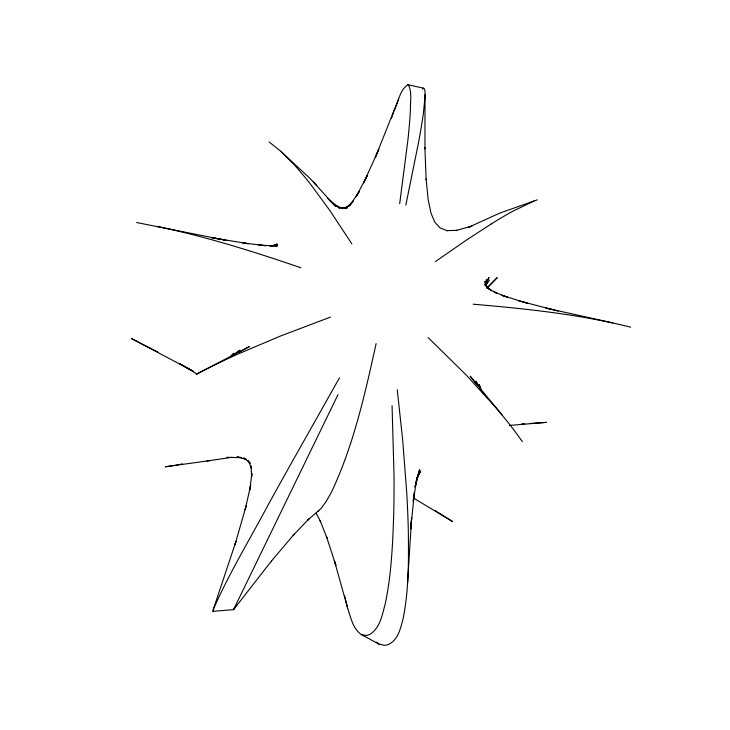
<?xml version="1.0" encoding="UTF-8"?>
<svg xmlns="http://www.w3.org/2000/svg" width="730" height="730" viewBox="0 0 730 730"><rect width="100%" height="100%" fill="white"/><g stroke="black" fill="none" stroke-linecap="round" stroke-linejoin="round"><path stroke-width="1.09" d="M393.999 111.069C398.206 102.474 399.584 90.31 407.778 84.707L423.792 88.211L425.015 90.538L424.951 148.865L424.906 147.661L426.128 179.662L426.11 179.051L428.118 199.317L430.965 213.014L434.724 222.075L439.98 227.869L447.289 230.753L446.714 230.607L457.08 230.388L456.086 230.507L471.972 226.081L468.532 227.304L499.712 213.114L537.326 199.847M425.225 94.517L423.418 113.187A196.89 10.293 -76.3 0 1 418.454 142.943L405.844 205.048M316.126 513.163L320.616 521.758L320.169 520.682L326.958 537.983L326.392 536.304L335.882 565.54L334.367 560.622L347.553 607.816C350.674 617.169 352.736 628.621 361.368 634.625L379.034 644.097L384.454 645.293A1027.064 115.915 86.6 0 0 388.479 644.435C398.379 639.881 400.715 627.645 403.215 618.146C408.864 589.776 408.681 560.64 408.335 531.841A204.263 26.8 83.6 0 0 406.701 492.139L402.704 440.327L397.266 389.784M407.596 582.777L411.629 517.561L410.68 528.885L414.448 492.376L413.198 501.373L416.994 477.858L415.635 484.419M486.061 285.713L486.481 279.535L485.724 283.632M399.675 203.725L407.842 140.635A196.918 13.186 -79.8 0 0 410.397 110.34C410.16 102.054 412.313 92.719 408.481 85.045L407.778 84.707M376.123 343.62C365 394.008 353.612 445.081 331.548 491.993M415.078 486.591L419.64 469.545L415.708 484.273M414.969 487.019L415.425 485.322M418.746 472.821L417.067 477.812M271.715 560.677L233.545 609.641L212.85 611.339A1008.997 13.587 -60.8 0 1 213.187 609.733C229.165 573.123 250.153 538.877 268.841 503.618A204.619 3.239 -60.5 0 1 288.605 468.067L339.505 377.793M213.187 609.733L235.936 541.496L234.941 544.808L246.138 505.936L245.125 509.677L250.709 485.222L249.806 490.012L251.859 473.323L251.686 476.635L250.992 465.886L251.339 467.82M392.731 114.61L393.689 111.936M398.644 98.961L375.329 157.415L378.806 149.312L364.151 181.825M485.879 284.417L488.972 277.418L485.642 283.879M363.686 182.856L364.452 181.186M416.255 480.112L420.653 470.941L417.368 477.183M338.072 394.492L233.545 609.641L234.713 607.287M364.836 180.346L367.135 175.848L356.222 196.525M331.174 492.704L326.319 501.181L321.081 508.5L307.64 520.161L308.863 518.975L293.159 535.355L294.172 534.205L271.396 561.078M356.094 196.771L359.251 191.516L349.634 205.778L353.384 200.878L347.334 206.809M485.532 285.594L489.447 280.165M485.505 285.585L487.494 282.875M231.273 355.921L233.737 353.265L230.771 356.413M486.983 288.158L497.23 277.628L487.266 287.684M213.571 611.348L213.014 611.703M422.415 88.923L423.792 88.211M236.082 353.019L239.878 350.199L230.853 356.66M318.846 510.763L317.532 511.611M347.179 207.055L349.953 205.331L343.474 208.269M435.363 261.614L466.945 239.75L491.053 224.073M238.546 352.572L249.541 346.485L196.315 374.271L204.163 370.21A183.914 31.262 -20.9 0 1 237.323 354.342L280.329 336.083L330.462 317.103M275.602 244.742L277.309 244.039L270.575 246.412M534.022 201.015L512.697 211.28A173.557 19.4 -37.7 0 0 491.044 224.092M180.301 464.326L182.418 463.897M175.145 465.275L178.239 464.7M174.151 465.439L165.327 466.798L210.413 460.502M206.955 461.013L232.113 457.263M344.076 208.178L347.206 208.013L338.62 207.63M274.562 245.499L277.747 245.034L270.182 245.709M509.44 425.435L546.396 422.369L529.989 423.482M521.621 423.92L524.76 423.756M269.498 245.827L277.236 245.974L259.086 245.143M229.101 457.409L226.921 457.427L241.74 457.582L237.186 456.907L246.53 459.498L243.738 457.902L250.308 463.322L249.605 462.756M259.113 245.152L265.921 245.691L242.789 242.944L248.337 243.701L211.709 237.697L226.136 240.334L136.61 222.531M473.122 304.191C525.974 308.763 579.054 314.201 630.62 327.168M156.913 226.355C205.851 236.593 253.657 251.549 300.906 267.782M612.817 322.934L545.839 308.06L552.145 309.511M518.309 300.678L558.121 311.08M522.981 301.891L527.352 303.233L501.829 295.358L507.952 297.393M341.111 208.013L342.89 208.671L333.573 204.281M507.742 297.293L494.137 291.973L496.747 293.168L486.883 287.702L490.77 290.212L484.428 284.298L491.509 290.923M361.368 634.625L366.122 635.474A1090.209 108.387 -89.9 0 0 369.754 634.397C380.339 628.092 382.319 614.249 385.358 603.363C391.399 574.163 392.731 544.242 393.689 514.522A196.151 23.26 87.3 0 0 394.027 475.412L392.056 405.67M154.194 350.163L157.945 351.979M153.254 349.707L131.528 338.592L192.757 370.94M193.76 371.47L179.48 363.595L196.881 373.979M379.034 644.097L376.269 642.172M413.873 498.289L452.673 521.621L437.79 512.259M336.329 205.805L339.824 208.379L327.807 198.596L335.517 206.307L310.049 178.476L280.822 151.311L269.133 141.958M435.281 510.562L436.951 511.693M280.822 151.311L293.588 164.113A173.959 35.314 60.8 0 1 311.573 185.566L329.777 210.422L351.869 243.857M428.154 337.598L466.041 374.837L496.3 408.134A183.23 42.815 43.2 0 1 517.643 435.043L522.388 441.641M313.38 181.889L316.756 185.602M501.948 414.895L470.156 376.142L477.675 385.741M485.842 285.631L486.992 287.1M481.061 389.729L475.841 381.215L478.241 385.303M482.229 391.618L483.388 393.507M249.012 462.072L248.173 460.365L251.668 468.623M487.458 287.684L484.811 281.598L485.413 283.213M481.18 389.893L479.154 384.573L480.468 388.168M347.553 607.816L344.606 595.616M391.462 118.242A1446.039 97.829 -82.2 0 1 392.421 115.504"/></g></svg>
